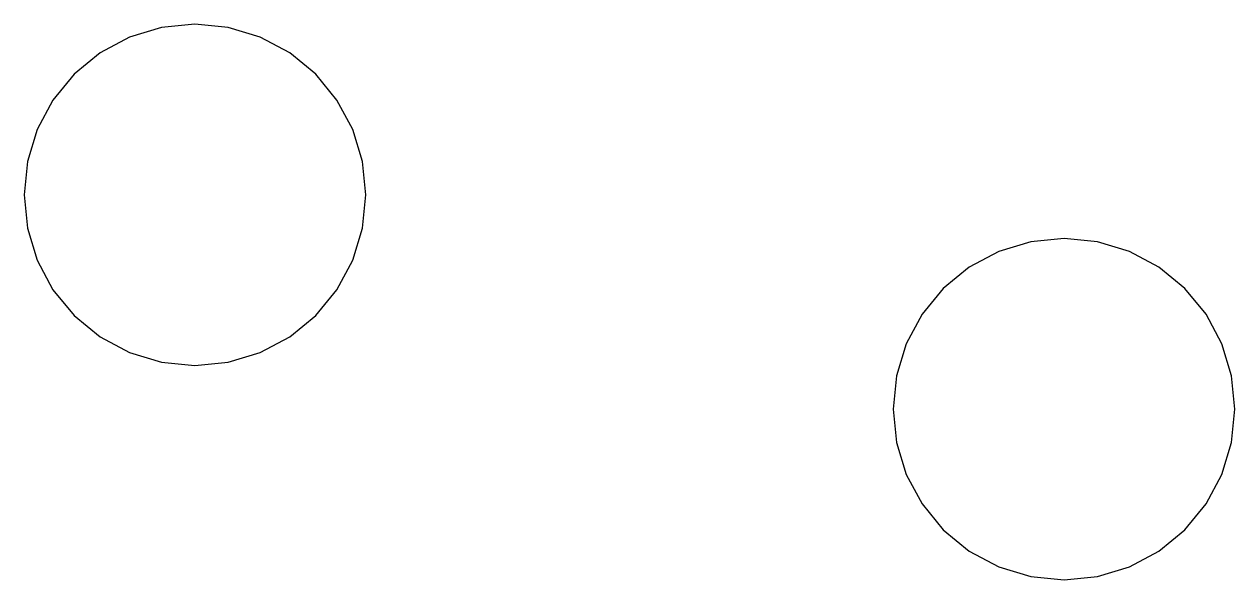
# Model space of a CAD drawing. Header units: metres. Extents: x -21.3 to 3.5, y -3.5 to 7.9.
import ezdxf

# ---------------------------------------------------------------- set-up
doc = ezdxf.new("R2010")
doc.units = ezdxf.units.M

msp = doc.modelspace()

# ---------------------------------------------------------------- linework, layer by layer
for p, q in [((-18.4993, 7.82686), (-19.1559, 7.62769)), ((-17.8165, 7.8941), (-18.4993, 7.82686)), ((-17.1337, 7.82686), (-17.8165, 7.8941)), ((-16.4771, 7.62769), (-17.1337, 7.82686)), ((-19.1559, 7.62769), (-19.761, 7.30426)), ((-15.872, 7.30426), (-16.4771, 7.62769)), ((-19.761, 7.30426), (-20.2914, 6.86899)), ((-15.3416, 6.86899), (-15.872, 7.30426)), ((-20.2914, 6.86899), (-20.7267, 6.33861)), ((-14.9064, 6.33861), (-15.3416, 6.86899)), ((-20.7267, 6.33861), (-21.0501, 5.73351)), ((-14.5829, 5.73351), (-14.9064, 6.33861)), ((-21.0501, 5.73351), (-21.2493, 5.07692)), ((-14.3838, 5.07692), (-14.5829, 5.73351)), ((-21.2493, 5.07692), (-21.3165, 4.3941)), ((-14.3165, 4.3941), (-14.3838, 5.07692)), ((-21.3165, 4.3941), (-21.2493, 3.71129)), ((-14.3838, 3.71129), (-14.3165, 4.3941)), ((-21.2493, 3.71129), (-21.0501, 3.05472)), ((-14.5829, 3.05472), (-14.3838, 3.71129)), ((0, 3.5), (-0.682816, 3.43274)), ((0.682816, 3.43274), (0, 3.5)), ((-1.33939, 3.23357), (-1.94449, 2.91014)), ((-0.682816, 3.43274), (-1.33939, 3.23357)), ((1.33939, 3.23357), (0.682816, 3.43274)), ((1.94449, 2.91014), (1.33939, 3.23357)), ((-21.0501, 3.05472), (-20.7267, 2.44962)), ((-14.9064, 2.44962), (-14.5829, 3.05472)), ((-1.94449, 2.91014), (-2.47487, 2.47487)), ((2.47487, 2.47487), (1.94449, 2.91014)), ((-20.7267, 2.44962), (-20.2914, 1.91924)), ((-15.3416, 1.91924), (-14.9064, 2.44962)), ((-2.47487, 2.47487), (-2.91014, 1.94449)), ((2.91014, 1.94449), (2.47487, 2.47487)), ((-20.2914, 1.91924), (-19.761, 1.48396)), ((-15.872, 1.48396), (-15.3416, 1.91924)), ((-2.91014, 1.94449), (-3.23357, 1.33939)), ((3.23357, 1.33939), (2.91014, 1.94449)), ((-19.761, 1.48396), (-19.1559, 1.16054)), ((-16.4771, 1.16054), (-15.872, 1.48396)), ((-3.23357, 1.33939), (-3.43274, 0.682816)), ((3.43274, 0.682816), (3.23357, 1.33939)), ((-19.1559, 1.16054), (-18.4993, 0.961365)), ((-17.1337, 0.961365), (-16.4771, 1.16054)), ((-18.4993, 0.961365), (-17.8165, 0.894104)), ((-17.8165, 0.894104), (-17.1337, 0.961365)), ((-3.43274, 0.682816), (-3.5, 0)), ((3.5, 0), (3.43274, 0.682816)), ((-3.5, 0), (-3.43274, -0.682816)), ((3.43274, -0.682816), (3.5, 0)), ((-3.43274, -0.682816), (-3.23357, -1.33939)), ((3.23357, -1.33939), (3.43274, -0.682816)), ((-3.23357, -1.33939), (-2.91014, -1.94449)), ((2.91014, -1.94449), (3.23357, -1.33939)), ((-2.91014, -1.94449), (-2.47487, -2.47487)), ((2.47487, -2.47487), (2.91014, -1.94449)), ((-2.47487, -2.47487), (-1.94449, -2.91014)), ((1.94449, -2.91014), (2.47487, -2.47487)), ((-1.94449, -2.91014), (-1.33939, -3.23357)), ((1.33939, -3.23357), (1.94449, -2.91014)), ((-1.33939, -3.23357), (-0.682816, -3.43274)), ((-0.682816, -3.43274), (0, -3.5)), ((0, -3.5), (0.682816, -3.43274)), ((0.682816, -3.43274), (1.33939, -3.23357))]:
    msp.add_line(p, q)

doc.saveas('drawing.dxf')
